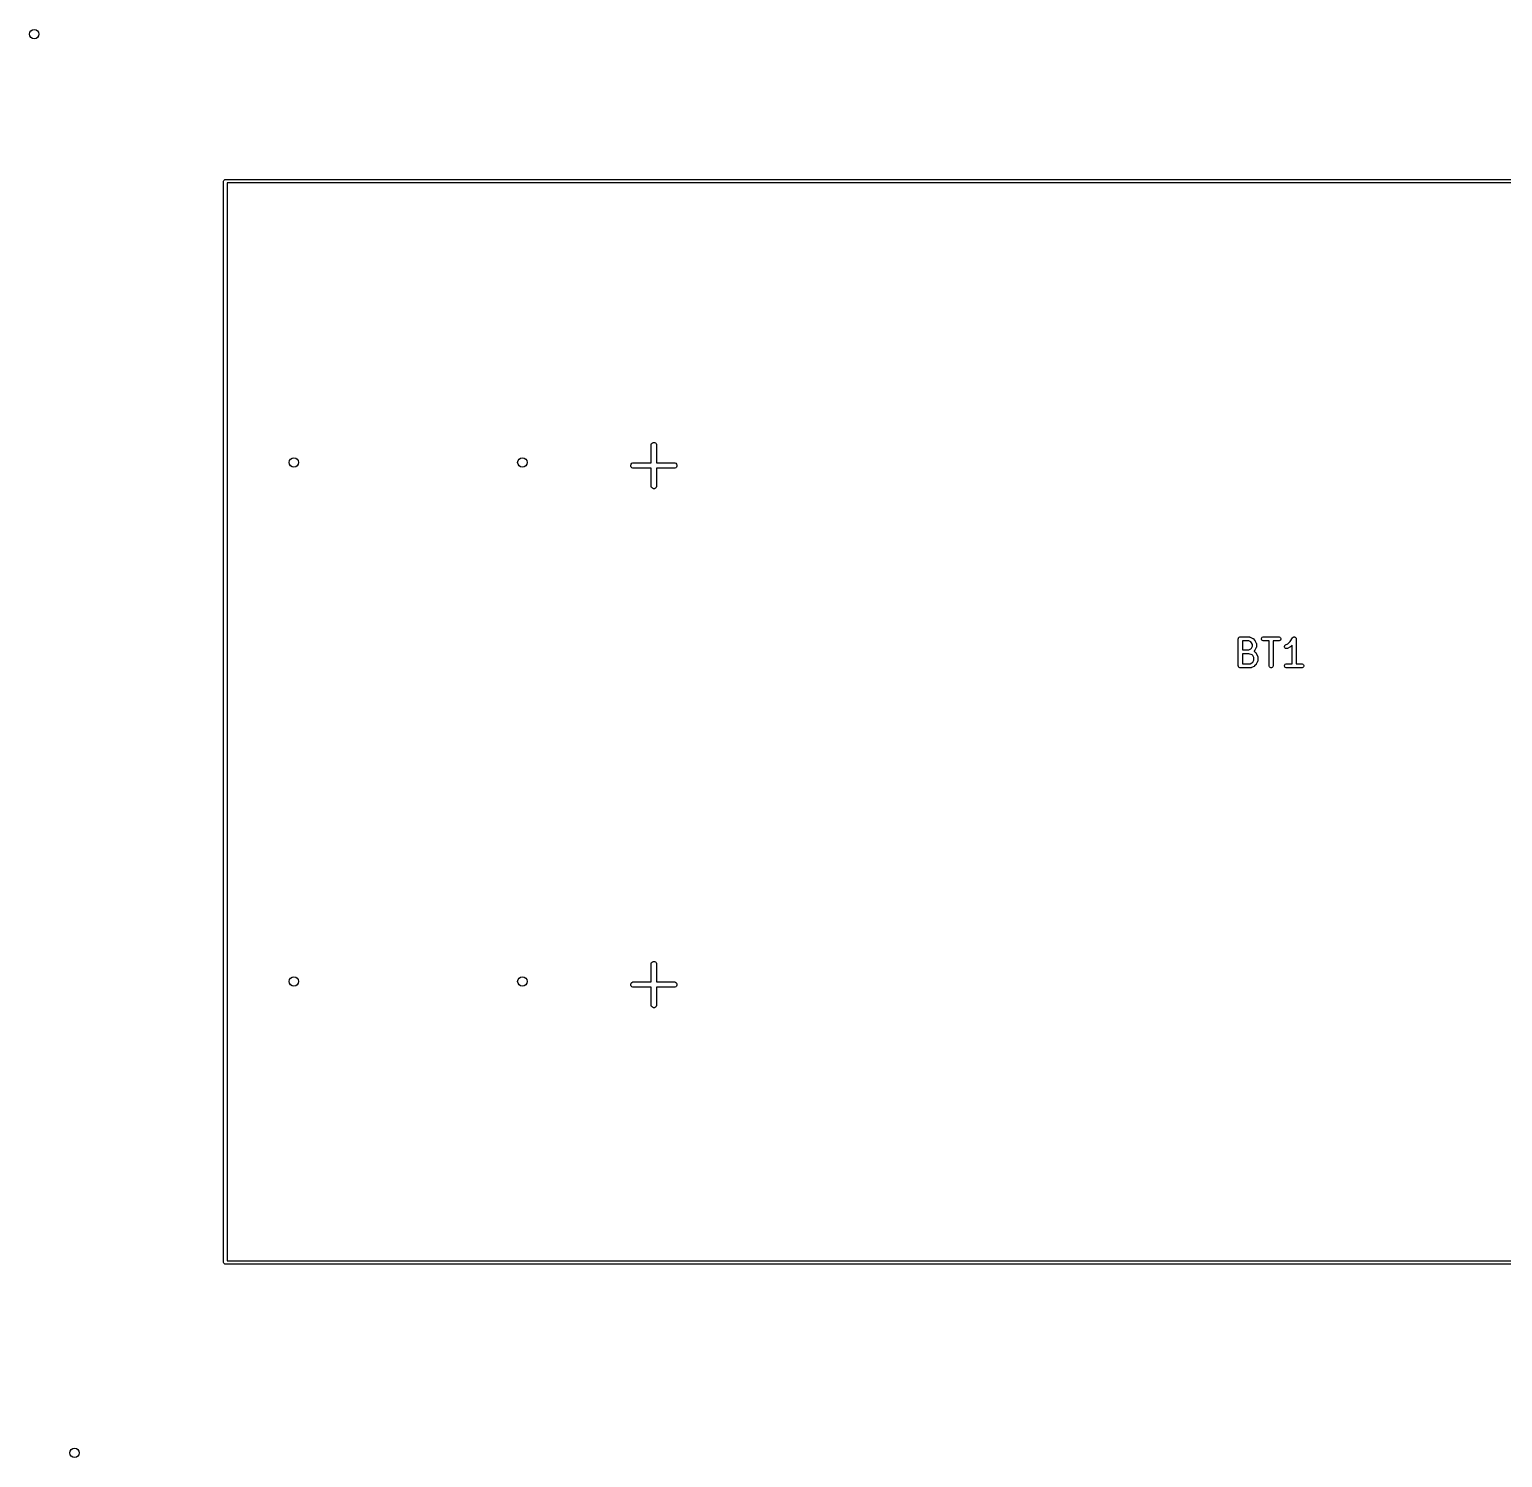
# Model space of a CAD drawing. Header units: inches. Extents: x 5.11 to 10.2, y -6.3 to -1.46.
# Drawn here: x 5.499 to 7.655, y -3.553 to -1.463 of the extents above; entities that cross this region are included whole.
import ezdxf

# ---------------------------------------------------------------- set-up
doc = ezdxf.new("R2010")
doc.units = ezdxf.units.IN
doc.header["$MEASUREMENT"] = 0
doc.layers.add('BLACK', color=250, linetype='CONTINUOUS')

msp = doc.modelspace()

# ---------------------------------------------------------------- linework, layer by layer
at = {"layer": 'BLACK', "linetype": 'CONTINUOUS'}
for p, q in [((5.7833, -1.6848), (5.7835, -1.6839)), ((5.7833, -3.2679), (5.7833, -1.6848)), ((5.7835, -1.6839), (5.7849, -1.6825)), ((5.7849, -1.6825), (5.7858, -1.6823)), ((5.7858, -1.6823), (8.8449, -1.6823)), ((5.7883, -1.6873), (5.7883, -3.2654)), ((8.8424, -1.6873), (5.7883, -1.6873)), ((6.4091, -2.0704), (6.4097, -2.0689)), ((6.4097, -2.0689), (6.4108, -2.0679)), ((6.4108, -2.0679), (6.4122, -2.0673)), ((6.4122, -2.0673), (6.4138, -2.0673)), ((6.4138, -2.0673), (6.4152, -2.0679)), ((6.4152, -2.0679), (6.4163, -2.0689)), ((6.4163, -2.0689), (6.4168, -2.0704)), ((6.4091, -2.0711), (6.4091, -2.0704)), ((6.4091, -2.0972), (6.4091, -2.0711)), ((6.4168, -2.0704), (6.4169, -2.0711)), ((6.4169, -2.0711), (6.4169, -2.0972)), ((6.3791, -2.1004), (6.3797, -2.0989)), ((6.3791, -2.1019), (6.3791, -2.1004)), ((6.3797, -2.1033), (6.3791, -2.1019)), ((6.3797, -2.0989), (6.3808, -2.0978)), ((6.3808, -2.1044), (6.3797, -2.1033)), ((6.3808, -2.0978), (6.3822, -2.0973)), ((6.3822, -2.105), (6.3808, -2.1044)), ((6.3822, -2.0973), (6.383, -2.0972)), ((6.383, -2.1051), (6.3822, -2.105)), ((6.383, -2.0972), (6.4091, -2.0972)), ((6.4091, -2.1051), (6.383, -2.1051)), ((6.4091, -2.1311), (6.4091, -2.1051)), ((6.4169, -2.0972), (6.443, -2.0972)), ((6.443, -2.1051), (6.4169, -2.1051)), ((6.4169, -2.1051), (6.4169, -2.1311)), ((6.443, -2.0972), (6.4438, -2.0973)), ((6.4438, -2.105), (6.443, -2.1051)), ((6.4438, -2.0973), (6.4452, -2.0978)), ((6.4452, -2.1044), (6.4438, -2.105)), ((6.4452, -2.0978), (6.4463, -2.0989)), ((6.4463, -2.1033), (6.4452, -2.1044)), ((6.4463, -2.0989), (6.4468, -2.1004)), ((6.4468, -2.1019), (6.4463, -2.1033)), ((6.4468, -2.1004), (6.4468, -2.1019)), ((6.4091, -2.1319), (6.4091, -2.1311)), ((6.4097, -2.1333), (6.4091, -2.1319)), ((6.4108, -2.1344), (6.4097, -2.1333)), ((6.4163, -2.1333), (6.4152, -2.1344)), ((6.4168, -2.1319), (6.4163, -2.1333)), ((6.4169, -2.1311), (6.4168, -2.1319)), ((6.4122, -2.135), (6.4108, -2.1344)), ((6.4138, -2.135), (6.4122, -2.135)), ((6.4152, -2.1344), (6.4138, -2.135)), ((7.2683, -2.3549), (7.2684, -2.3543)), ((7.2683, -2.3943), (7.2683, -2.3549)), ((7.2684, -2.3543), (7.2688, -2.3533)), ((7.2688, -2.3533), (7.2697, -2.3525)), ((7.2697, -2.3525), (7.2707, -2.352)), ((7.2707, -2.352), (7.2713, -2.352)), ((7.2713, -2.352), (7.2844, -2.352)), ((7.2837, -2.3579), (7.2743, -2.3579)), ((7.2743, -2.3579), (7.2743, -2.3707)), ((7.2743, -2.3707), (7.2837, -2.3707)), ((7.2864, -2.3592), (7.2837, -2.3579)), ((7.2837, -2.3707), (7.2864, -2.3694)), ((7.2844, -2.352), (7.285, -2.352)), ((7.285, -2.352), (7.2851, -2.3521)), ((7.2851, -2.3521), (7.2852, -2.3521)), ((7.2852, -2.3521), (7.2857, -2.3523)), ((7.2857, -2.3523), (7.2895, -2.3541)), ((7.2876, -2.3604), (7.2864, -2.3592)), ((7.2864, -2.3694), (7.2876, -2.3682)), ((7.289, -2.3631), (7.2876, -2.3604)), ((7.2876, -2.3682), (7.289, -2.3655)), ((7.289, -2.3655), (7.289, -2.3631)), ((7.2895, -2.3541), (7.2897, -2.3543)), ((7.2897, -2.3543), (7.2898, -2.3543)), ((7.2898, -2.3543), (7.2899, -2.3544)), ((7.2899, -2.3544), (7.29, -2.3545)), ((7.29, -2.3545), (7.29, -2.3545)), ((7.29, -2.3545), (7.2903, -2.3547)), ((7.2903, -2.3547), (7.2921, -2.3566)), ((7.2921, -2.3566), (7.2923, -2.3568)), ((7.2923, -2.3568), (7.2924, -2.3569)), ((7.2924, -2.3569), (7.2924, -2.3569)), ((7.2924, -2.3569), (7.2925, -2.357)), ((7.2925, -2.357), (7.2925, -2.3571)), ((7.2925, -2.3571), (7.2927, -2.3573)), ((7.2927, -2.3712), (7.2925, -2.3715)), ((7.2927, -2.3573), (7.2946, -2.3611)), ((7.2946, -2.3675), (7.2927, -2.3712)), ((7.2946, -2.3611), (7.2948, -2.3616)), ((7.2948, -2.3669), (7.2946, -2.3675)), ((7.2948, -2.3616), (7.2948, -2.3617)), ((7.2948, -2.3617), (7.2948, -2.3618)), ((7.2948, -2.3618), (7.2949, -2.3624)), ((7.2949, -2.3662), (7.2948, -2.3667)), ((7.2948, -2.3667), (7.2948, -2.3668)), ((7.2948, -2.3668), (7.2948, -2.3669)), ((7.2949, -2.3624), (7.2949, -2.3662)), ((7.3021, -2.3543), (7.3026, -2.3533)), ((7.3021, -2.3555), (7.3021, -2.3543)), ((7.3026, -2.3566), (7.3021, -2.3555)), ((7.3026, -2.3533), (7.3034, -2.3525)), ((7.3034, -2.3574), (7.3026, -2.3566)), ((7.3034, -2.3525), (7.3045, -2.352)), ((7.3045, -2.3578), (7.3034, -2.3574)), ((7.3045, -2.352), (7.305, -2.352)), ((7.305, -2.3579), (7.3045, -2.3578)), ((7.305, -2.352), (7.3275, -2.352)), ((7.3133, -2.3579), (7.305, -2.3579)), ((7.3133, -2.3943), (7.3133, -2.3579)), ((7.3275, -2.3579), (7.3192, -2.3579)), ((7.3192, -2.3579), (7.3192, -2.3943)), ((7.3275, -2.352), (7.3281, -2.352)), ((7.3281, -2.3578), (7.3275, -2.3579)), ((7.3281, -2.352), (7.3292, -2.3525)), ((7.3292, -2.3574), (7.3281, -2.3578)), ((7.3292, -2.3525), (7.33, -2.3533)), ((7.33, -2.3566), (7.3292, -2.3574)), ((7.33, -2.3533), (7.3304, -2.3543)), ((7.3304, -2.3555), (7.33, -2.3566)), ((7.3304, -2.3543), (7.3304, -2.3555)), ((7.3359, -2.3658), (7.3362, -2.3647)), ((7.3359, -2.3669), (7.3359, -2.3658)), ((7.3365, -2.368), (7.3359, -2.3669)), ((7.3362, -2.3647), (7.337, -2.3638)), ((7.3373, -2.3687), (7.3365, -2.368)), ((7.337, -2.3638), (7.3375, -2.3635)), ((7.3384, -2.3691), (7.3373, -2.3687)), ((7.3375, -2.3635), (7.3408, -2.3619)), ((7.3396, -2.369), (7.3384, -2.3691)), ((7.3401, -2.3688), (7.3396, -2.369)), ((7.3439, -2.3669), (7.3401, -2.3688)), ((7.3408, -2.3619), (7.344, -2.3587)), ((7.3441, -2.3668), (7.3439, -2.3669)), ((7.344, -2.3587), (7.3476, -2.3533)), ((7.3442, -2.3667), (7.3441, -2.3668)), ((7.3443, -2.3667), (7.3442, -2.3667)), ((7.3444, -2.3666), (7.3443, -2.3666)), ((7.3443, -2.3666), (7.3443, -2.3667)), ((7.3446, -2.3664), (7.3444, -2.3666)), ((7.3471, -2.3639), (7.3446, -2.3664)), ((7.3471, -2.3913), (7.3471, -2.3639)), ((7.3476, -2.3533), (7.3479, -2.3528)), ((7.3476, -2.3533), (7.3476, -2.3533)), ((7.3476, -2.3533), (7.3476, -2.3533)), ((7.3476, -2.3533), (7.3476, -2.3533)), ((7.3479, -2.3528), (7.3482, -2.3527)), ((7.3482, -2.3527), (7.3484, -2.3525)), ((7.3484, -2.3525), (7.3487, -2.3523)), ((7.3487, -2.3523), (7.3489, -2.3522)), ((7.3489, -2.3522), (7.3492, -2.3521)), ((7.3492, -2.3521), (7.3495, -2.352)), ((7.3495, -2.352), (7.3498, -2.352)), ((7.3498, -2.352), (7.35, -2.352)), ((7.35, -2.352), (7.3503, -2.352)), ((7.3503, -2.352), (7.3506, -2.352)), ((7.3506, -2.352), (7.3509, -2.3521)), ((7.3509, -2.3521), (7.3512, -2.3522)), ((7.3512, -2.3522), (7.3514, -2.3523)), ((7.3514, -2.3523), (7.3517, -2.3525)), ((7.3517, -2.3525), (7.3519, -2.3527)), ((7.3519, -2.3527), (7.3521, -2.3528)), ((7.3521, -2.3528), (7.3523, -2.3531)), ((7.3523, -2.3531), (7.3525, -2.3533)), ((7.3525, -2.3533), (7.3526, -2.3535)), ((7.3526, -2.3535), (7.3528, -2.3538)), ((7.3528, -2.3538), (7.3528, -2.3541)), ((7.3528, -2.3541), (7.3529, -2.3543)), ((7.3529, -2.3543), (7.353, -2.3549)), ((7.353, -2.3549), (7.353, -2.3549)), ((7.353, -2.3549), (7.353, -2.3549)), ((7.353, -2.3549), (7.353, -2.3549)), ((7.353, -2.3549), (7.353, -2.3913)), ((7.2839, -2.3766), (7.2743, -2.3766)), ((7.2743, -2.3766), (7.2743, -2.3913)), ((7.2743, -2.3913), (7.2856, -2.3913)), ((7.2884, -2.3781), (7.2839, -2.3766)), ((7.2856, -2.3913), (7.2883, -2.39)), ((7.2883, -2.39), (7.2895, -2.3888)), ((7.2895, -2.3792), (7.2884, -2.3781)), ((7.2908, -2.3819), (7.2895, -2.3792)), ((7.2895, -2.3888), (7.2908, -2.3861)), ((7.2908, -2.3861), (7.2908, -2.3819)), ((7.2921, -2.372), (7.2913, -2.3729)), ((7.2913, -2.3729), (7.2915, -2.373)), ((7.2915, -2.373), (7.2916, -2.373)), ((7.2916, -2.373), (7.2917, -2.3731)), ((7.2917, -2.3731), (7.2921, -2.3734)), ((7.2923, -2.3718), (7.2921, -2.372)), ((7.2921, -2.3734), (7.294, -2.3753)), ((7.294, -2.3926), (7.2921, -2.3945)), ((7.2924, -2.3717), (7.2923, -2.3718)), ((7.2925, -2.3716), (7.2924, -2.3716)), ((7.2924, -2.3716), (7.2924, -2.3717)), ((7.2925, -2.3715), (7.2925, -2.3716)), ((7.294, -2.3753), (7.2942, -2.3755)), ((7.2942, -2.3924), (7.294, -2.3926)), ((7.2942, -2.3755), (7.2943, -2.3756)), ((7.2943, -2.3923), (7.2942, -2.3924)), ((7.2943, -2.3756), (7.2943, -2.3757)), ((7.2943, -2.3757), (7.2944, -2.3758)), ((7.2944, -2.3922), (7.2943, -2.3923)), ((7.2943, -2.3923), (7.2943, -2.3923)), ((7.2944, -2.3758), (7.2944, -2.3758)), ((7.2944, -2.3758), (7.2946, -2.3761)), ((7.2946, -2.3919), (7.2944, -2.3921)), ((7.2944, -2.3921), (7.2944, -2.3922)), ((7.2946, -2.3761), (7.2964, -2.3798)), ((7.2964, -2.3881), (7.2946, -2.3919)), ((7.2964, -2.3798), (7.2966, -2.3804)), ((7.2966, -2.3876), (7.2964, -2.3881)), ((7.2966, -2.3804), (7.2966, -2.3805)), ((7.2966, -2.3805), (7.2967, -2.3806)), ((7.2967, -2.3874), (7.2966, -2.3875)), ((7.2966, -2.3875), (7.2966, -2.3876)), ((7.2967, -2.3806), (7.2967, -2.3812)), ((7.2967, -2.3812), (7.2967, -2.3868)), ((7.2967, -2.3868), (7.2967, -2.3874)), ((7.3359, -2.3937), (7.3363, -2.3926)), ((7.3363, -2.3926), (7.3371, -2.3918)), ((7.3371, -2.3918), (7.3382, -2.3914)), ((7.3382, -2.3914), (7.3388, -2.3913)), ((7.3388, -2.3913), (7.3471, -2.3913)), ((7.353, -2.3913), (7.3613, -2.3913)), ((7.3613, -2.3913), (7.3619, -2.3914)), ((7.3619, -2.3914), (7.3629, -2.3918)), ((7.3629, -2.3918), (7.3637, -2.3926)), ((7.3637, -2.3926), (7.3642, -2.3937)), ((7.2684, -2.3949), (7.2683, -2.3943)), ((7.2688, -2.3959), (7.2684, -2.3949)), ((7.2697, -2.3967), (7.2688, -2.3959)), ((7.2707, -2.3972), (7.2697, -2.3967)), ((7.2713, -2.3972), (7.2707, -2.3972)), ((7.2863, -2.3972), (7.2713, -2.3972)), ((7.2869, -2.3972), (7.2863, -2.3972)), ((7.287, -2.3971), (7.2869, -2.3972)), ((7.2871, -2.3971), (7.287, -2.3971)), ((7.2876, -2.3969), (7.2871, -2.3971)), ((7.2914, -2.3951), (7.2876, -2.3969)), ((7.2916, -2.3949), (7.2914, -2.3951)), ((7.2917, -2.3949), (7.2916, -2.3949)), ((7.2918, -2.3948), (7.2917, -2.3949)), ((7.2919, -2.3947), (7.2918, -2.3948)), ((7.2921, -2.3945), (7.2919, -2.3947)), ((7.2919, -2.3947), (7.2919, -2.3947)), ((7.3134, -2.3949), (7.3133, -2.3943)), ((7.3138, -2.3959), (7.3134, -2.3949)), ((7.3147, -2.3967), (7.3138, -2.3959)), ((7.3157, -2.3972), (7.3147, -2.3967)), ((7.3169, -2.3972), (7.3157, -2.3972)), ((7.3179, -2.3967), (7.3169, -2.3972)), ((7.3187, -2.3959), (7.3179, -2.3967)), ((7.3192, -2.3949), (7.3187, -2.3959)), ((7.3192, -2.3943), (7.3192, -2.3949)), ((7.3359, -2.3949), (7.3359, -2.3937)), ((7.3363, -2.3959), (7.3359, -2.3949)), ((7.3371, -2.3967), (7.3363, -2.3959)), ((7.3382, -2.3972), (7.3371, -2.3967)), ((7.3388, -2.3972), (7.3382, -2.3972)), ((7.3613, -2.3972), (7.3388, -2.3972)), ((7.3619, -2.3972), (7.3613, -2.3972)), ((7.3629, -2.3967), (7.3619, -2.3972)), ((7.3637, -2.3959), (7.3629, -2.3967)), ((7.3642, -2.3949), (7.3637, -2.3959)), ((7.3642, -2.3937), (7.3642, -2.3949)), ((6.4091, -2.8302), (6.4097, -2.8288)), ((6.4091, -2.831), (6.4091, -2.8302)), ((6.4091, -2.857), (6.4091, -2.831)), ((6.4097, -2.8288), (6.4108, -2.8277)), ((6.4108, -2.8277), (6.4122, -2.8271)), ((6.4122, -2.8271), (6.4138, -2.8271)), ((6.4138, -2.8271), (6.4152, -2.8277)), ((6.4152, -2.8277), (6.4163, -2.8288)), ((6.4163, -2.8288), (6.4168, -2.8302)), ((6.4168, -2.8302), (6.4169, -2.831)), ((6.4169, -2.831), (6.4169, -2.857)), ((6.3791, -2.8602), (6.3797, -2.8588)), ((6.3791, -2.8617), (6.3791, -2.8602)), ((6.3797, -2.8632), (6.3791, -2.8617)), ((6.3797, -2.8588), (6.3808, -2.8577)), ((6.3808, -2.8642), (6.3797, -2.8632)), ((6.3808, -2.8577), (6.3822, -2.8571)), ((6.3822, -2.8648), (6.3808, -2.8642)), ((6.3822, -2.8571), (6.383, -2.857)), ((6.383, -2.8649), (6.3822, -2.8648)), ((6.383, -2.857), (6.4091, -2.857)), ((6.4091, -2.8649), (6.383, -2.8649)), ((6.4091, -2.891), (6.4091, -2.8649)), ((6.4169, -2.857), (6.443, -2.857)), ((6.443, -2.8649), (6.4169, -2.8649)), ((6.4169, -2.8649), (6.4169, -2.891)), ((6.443, -2.857), (6.4438, -2.8571)), ((6.4438, -2.8648), (6.443, -2.8649)), ((6.4438, -2.8571), (6.4452, -2.8577)), ((6.4452, -2.8642), (6.4438, -2.8648)), ((6.4452, -2.8577), (6.4463, -2.8588)), ((6.4463, -2.8632), (6.4452, -2.8642)), ((6.4463, -2.8588), (6.4468, -2.8602)), ((6.4468, -2.8617), (6.4463, -2.8632)), ((6.4468, -2.8602), (6.4468, -2.8617)), ((6.4091, -2.8917), (6.4091, -2.891)), ((6.4097, -2.8931), (6.4091, -2.8917)), ((6.4108, -2.8942), (6.4097, -2.8931)), ((6.4122, -2.8948), (6.4108, -2.8942)), ((6.4138, -2.8948), (6.4122, -2.8948)), ((6.4152, -2.8942), (6.4138, -2.8948)), ((6.4163, -2.8931), (6.4152, -2.8942)), ((6.4168, -2.8917), (6.4163, -2.8931)), ((6.4169, -2.891), (6.4168, -2.8917)), ((5.7835, -3.2689), (5.7833, -3.2679)), ((5.7849, -3.2702), (5.7835, -3.2689)), ((5.7858, -3.2704), (5.7849, -3.2702)), ((8.8449, -3.2704), (5.7858, -3.2704)), ((5.7883, -3.2654), (8.8424, -3.2654))]:
    msp.add_line(p, q, dxfattribs=at)
at = {"layer": 'BLACK'}
for centre in [(5.5061, -1.4696), (5.5061, -1.4696), (5.8862, -2.0965), (5.8862, -2.0965), (6.2205, -2.0965), (6.2205, -2.0965), (5.8862, -2.8563), (5.8862, -2.8563), (6.2205, -2.8563), (6.2205, -2.8563), (5.5651, -3.5464), (5.5651, -3.5464)]:
    msp.add_circle(centre, 0.00689, dxfattribs=at)

doc.saveas('drawing.dxf')
